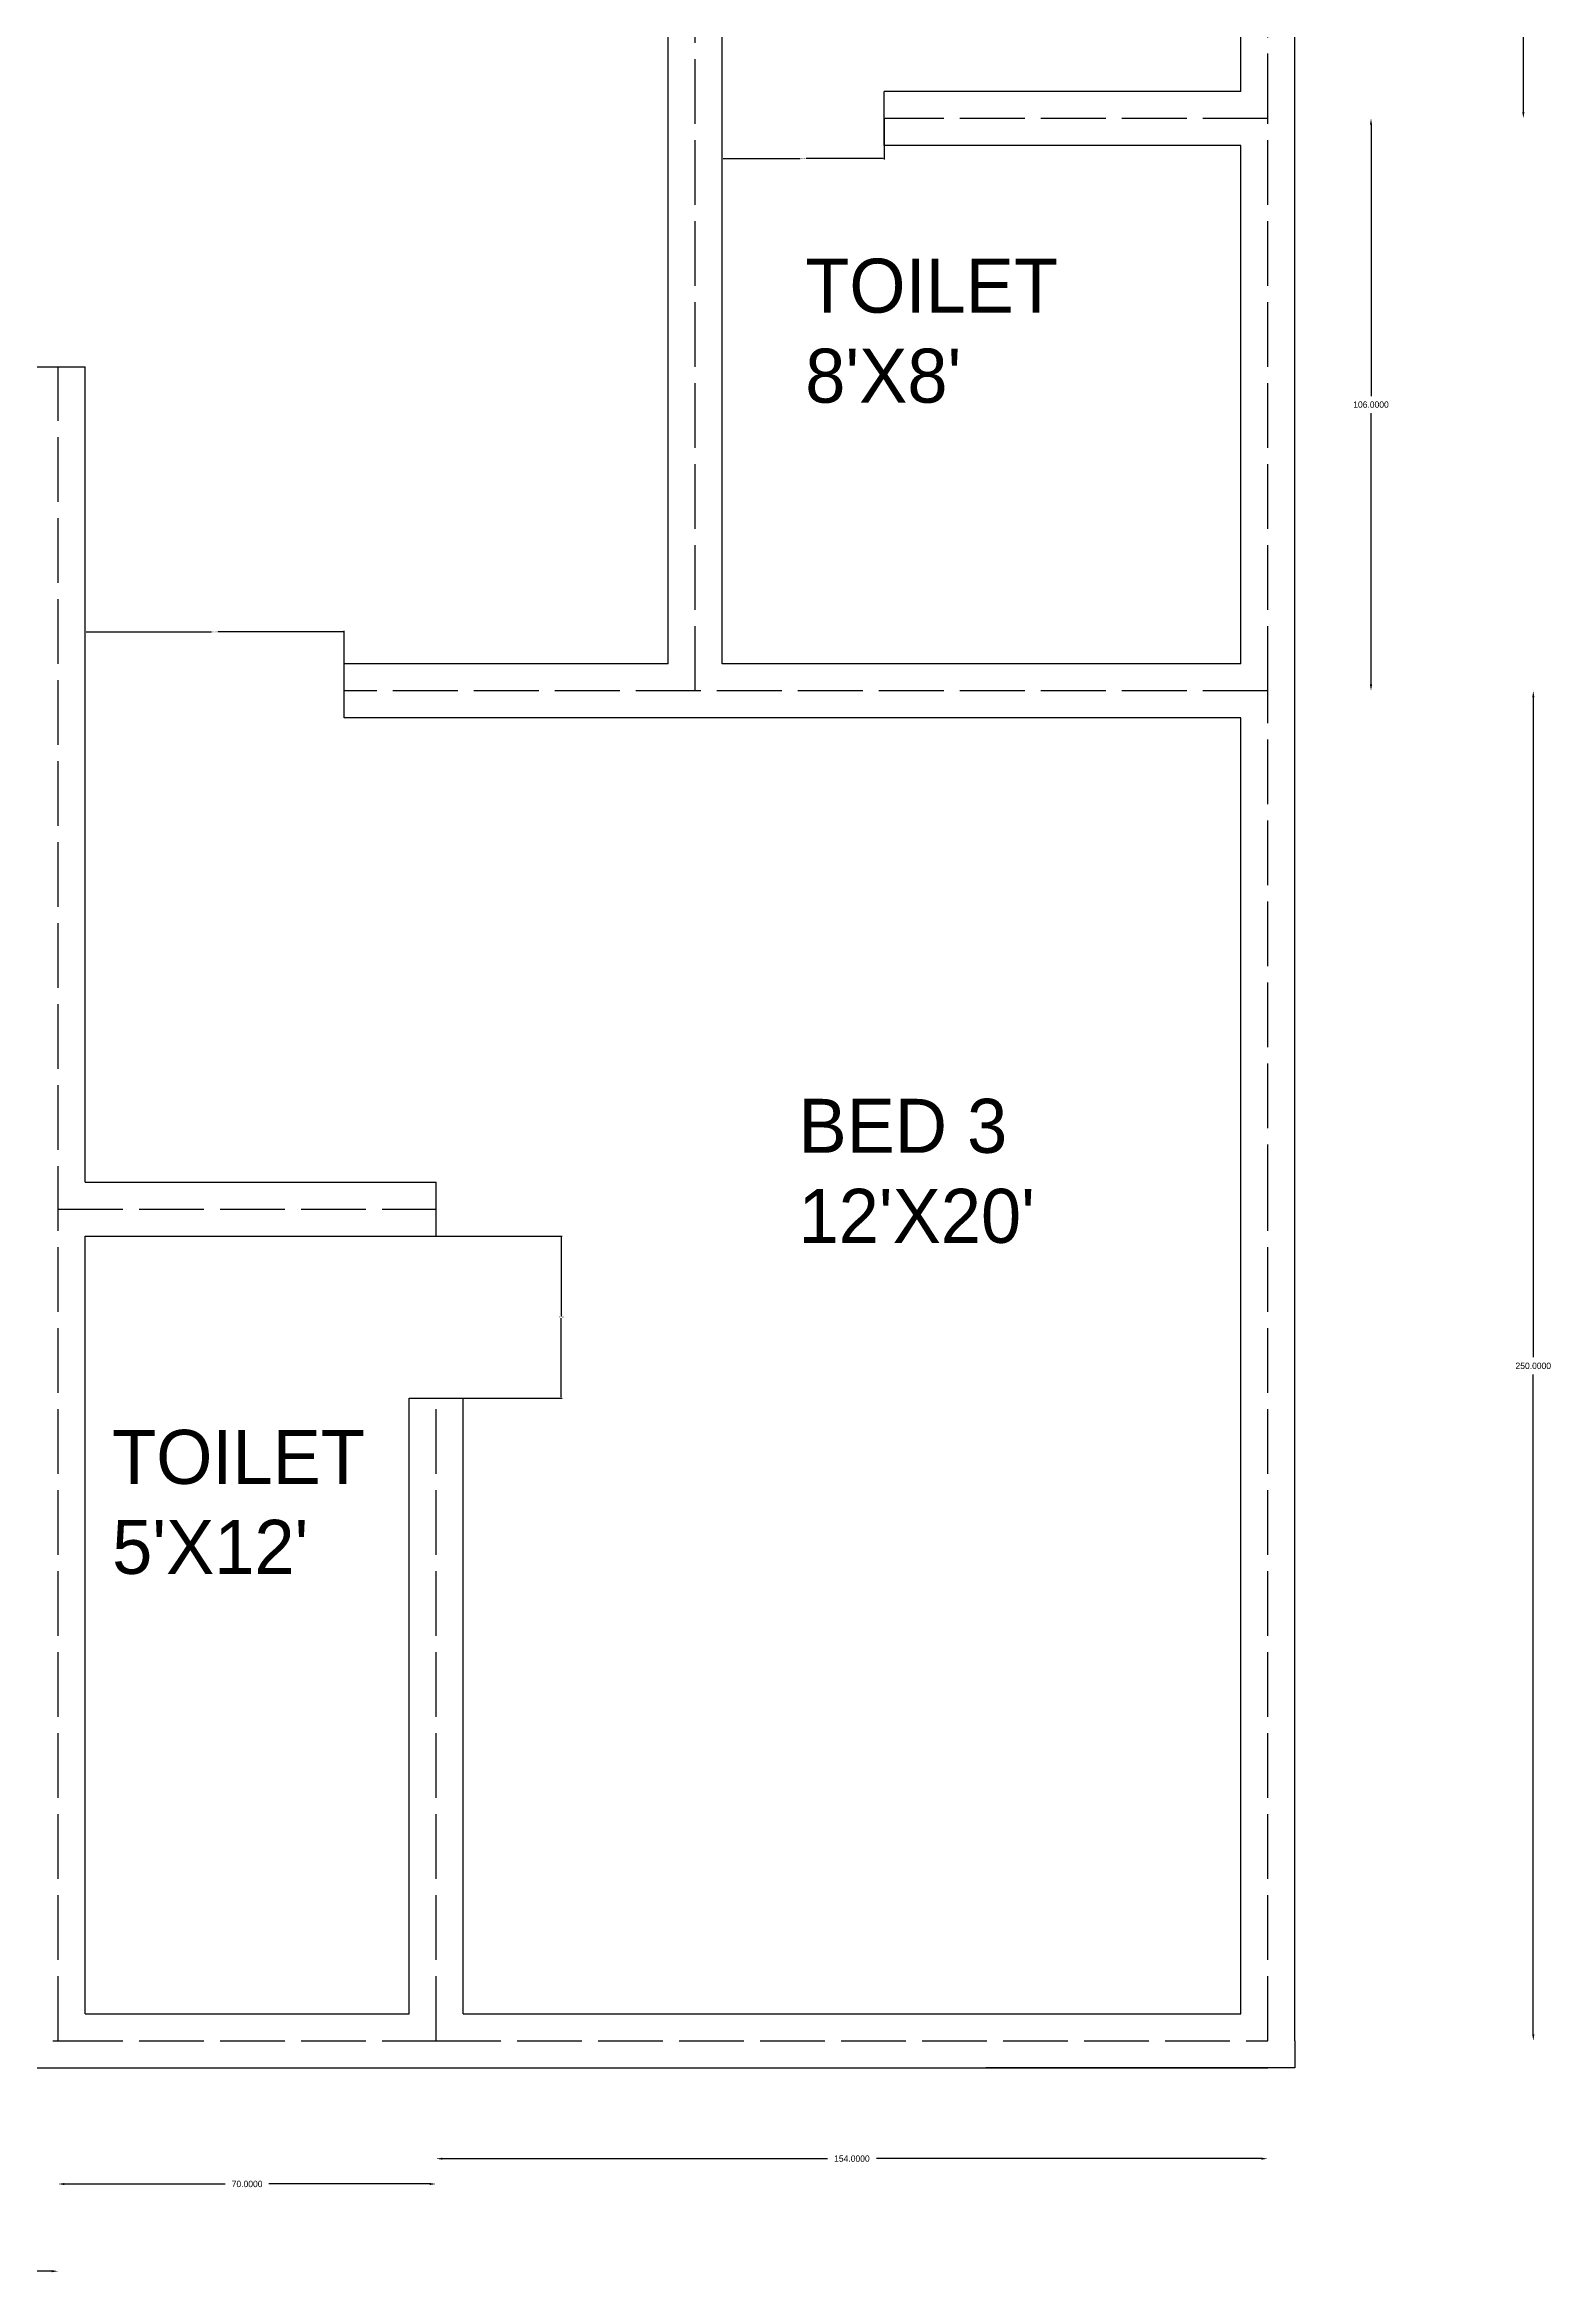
# Model space of a CAD drawing. Header units: inches. Extents: x 29 to 1457, y 10 to 838.
# Drawn here: x 331.5 to 610.5, y 9.6 to 422.7 of the extents above; entities that cross this region are included whole.
import ezdxf

# ---------------------------------------------------------------- set-up
doc = ezdxf.new("R2010")
doc.units = ezdxf.units.IN
doc.header["$MEASUREMENT"] = 0
doc.linetypes.add('ACAD_ISO02W100', pattern=[15, 12, -3])
doc.dimstyles.get("Standard").update_dxf_attribs({"dimtxt": 0.18, "dimasz": 0.18, "dimexe": 0.18, "dimexo": 0.0625, "dimgap": 0.09, "dimtad": 0, "dimtih": 1, "dimtoh": 1, "dimdec": 4, "dimzin": 0, "dimdsep": 46, "dimtxsty": 'Standard', "dimcen": 0.09, "dimadec": 0, "dimazin": 0, "dimtfac": 1, "dimtdec": 4, "dimtofl": 0, "dimtmove": 0, "dimatfit": 3, "dimfxl": 1, "dimtolj": 1, "dimtzin": 0, "dimarcsym": 0})

# ---------------------------------------------------------------- blocks, each defined once
blk = doc.blocks.new('*D8')
at = {"color": 0, "lineweight": -2}
for p, q in [((169.19, 10.34), (246.47, 10.34)), ((332.83, 10.34), (255.55, 10.34))]:
    blk.add_line(p, q, dxfattribs=at)
at = {"color": 0}
for points in [[(169.19, 10.54), (169.19, 10.14), (168.01, 10.34)], [(332.83, 10.54), (332.83, 10.14), (334.01, 10.34)]]:
    blk.add_solid(points, dxfattribs=at)
at = {"layer": 'Defpoints', "color": 0}
for p in [(168.01, 53), (334.01, 53), (334.01, 10.34)]:
    blk.add_point(p, dxfattribs=at)
at = {"color": 0, "insert": (251.01, 10.34), "char_height": 1.18, "attachment_point": 5}
blk.add_mtext('\\A1;166.0000', dxfattribs=at)
blk = doc.blocks.new('*D9')
at = {"color": 0, "lineweight": -2}
for p, q in [((335.19, 26.49), (364.97, 26.49)), ((402.83, 26.49), (373.06, 26.49))]:
    blk.add_line(p, q, dxfattribs=at)
at = {"color": 0}
for points in [[(335.19, 26.68), (335.19, 26.29), (334.01, 26.49)], [(402.83, 26.68), (402.83, 26.29), (404.01, 26.49)]]:
    blk.add_solid(points, dxfattribs=at)
at = {"layer": 'Defpoints', "color": 0}
for p in [(334.01, 53), (404.01, 53), (404.01, 26.49)]:
    blk.add_point(p, dxfattribs=at)
at = {"color": 0, "insert": (369.01, 26.49), "char_height": 1.18, "attachment_point": 5}
blk.add_mtext('\\A1;70.0000', dxfattribs=at)
blk = doc.blocks.new('*D10')
at = {"color": 0, "lineweight": -2}
for p, q in [((405.19, 31.18), (476.47, 31.18)), ((556.83, 31.18), (485.55, 31.18))]:
    blk.add_line(p, q, dxfattribs=at)
at = {"color": 0}
for points in [[(405.19, 31.37), (405.19, 30.98), (404.01, 31.18)], [(556.83, 31.37), (556.83, 30.98), (558.01, 31.18)]]:
    blk.add_solid(points, dxfattribs=at)
at = {"layer": 'Defpoints', "color": 0}
for p in [(404.01, 53), (558.01, 53), (558.01, 31.18)]:
    blk.add_point(p, dxfattribs=at)
at = {"color": 0, "insert": (481.01, 31.18), "char_height": 1.18, "attachment_point": 5}
blk.add_mtext('\\A1;154.0000', dxfattribs=at)
blk = doc.blocks.new('*D11')
at = {"color": 0, "lineweight": -2}
for p, q in [((607.19, 301.82), (607.19, 179.59)), ((607.19, 54.18), (607.19, 176.41))]:
    blk.add_line(p, q, dxfattribs=at)
at = {"color": 0}
for points in [[(607, 301.82), (607.39, 301.82), (607.19, 303)], [(607, 54.18), (607.39, 54.18), (607.19, 53)]]:
    blk.add_solid(points, dxfattribs=at)
at = {"layer": 'Defpoints', "color": 0}
for p in [(558.01, 303), (607.19, 303), (558.01, 53)]:
    blk.add_point(p, dxfattribs=at)
at = {"color": 0, "insert": (607.19, 178), "char_height": 1.18, "attachment_point": 5}
blk.add_mtext('\\A1;250.0000', dxfattribs=at)
blk = doc.blocks.new('*D12')
at = {"color": 0, "lineweight": -2}
for p, q in [((577.14, 407.82), (577.14, 357.59)), ((577.14, 304.18), (577.14, 354.41))]:
    blk.add_line(p, q, dxfattribs=at)
at = {"color": 0}
for points in [[(576.94, 407.82), (577.34, 407.82), (577.14, 409)], [(576.94, 304.18), (577.34, 304.18), (577.14, 303)]]:
    blk.add_solid(points, dxfattribs=at)
at = {"layer": 'Defpoints', "color": 0}
for p in [(558.01, 409), (577.14, 409), (558.01, 303)]:
    blk.add_point(p, dxfattribs=at)
at = {"color": 0, "insert": (577.14, 356), "char_height": 1.18, "attachment_point": 5}
blk.add_mtext('\\A1;106.0000', dxfattribs=at)
blk = doc.blocks.new('*D13')
at = {"color": 0, "lineweight": -2}
for p, q in [((605.35, 513.82), (605.35, 463.59)), ((605.35, 410.18), (605.35, 460.41))]:
    blk.add_line(p, q, dxfattribs=at)
at = {"color": 0}
for points in [[(605.16, 513.82), (605.55, 513.82), (605.35, 515)], [(605.16, 410.18), (605.55, 410.18), (605.35, 409)]]:
    blk.add_solid(points, dxfattribs=at)
at = {"layer": 'Defpoints', "color": 0}
for p in [(558.01, 515), (605.35, 515), (558.01, 409)]:
    blk.add_point(p, dxfattribs=at)
at = {"color": 0, "insert": (605.35, 462), "char_height": 1.18, "attachment_point": 5}
blk.add_mtext('\\A1;106.0000', dxfattribs=at)
blk = doc.blocks.new('*D19')
at = {"color": 0, "lineweight": -2}
for p, q in [((487.01, 408.94), (487.01, 401.42)), ((457.01, 385.06), (457.01, 401.78)), ((457.19, 401.6), (471.46, 401.6)), ((486.83, 401.6), (472.57, 401.6))]:
    blk.add_line(p, q, dxfattribs=at)
at = {"color": 0}
for points in [[(457.19, 401.63), (457.19, 401.57), (457.01, 401.6)], [(486.83, 401.63), (486.83, 401.57), (487.01, 401.6)]]:
    blk.add_solid(points, dxfattribs=at)
at = {"layer": 'Defpoints', "color": 0}
for p in [(487.01, 409), (457.01, 401.6), (457.01, 385)]:
    blk.add_point(p, dxfattribs=at)
at = {"color": 0, "insert": (472.01, 401.6), "char_height": 0.18, "attachment_point": 5}
blk.add_mtext('\\A1;30.0000', dxfattribs=at)
blk = doc.blocks.new('*D20')
at = {"color": 0, "lineweight": -2}
for p, q in [((339.01, 287.56), (339.01, 314.13)), ((387.01, 303.06), (387.01, 314.13)), ((339.19, 313.95), (362.44, 313.95)), ((386.83, 313.95), (363.58, 313.95))]:
    blk.add_line(p, q, dxfattribs=at)
at = {"color": 0}
for points in [[(339.19, 313.98), (339.19, 313.92), (339.01, 313.95)], [(386.83, 313.98), (386.83, 313.92), (387.01, 313.95)]]:
    blk.add_solid(points, dxfattribs=at)
at = {"layer": 'Defpoints', "color": 0}
for p in [(339.01, 313.95), (387.01, 303), (339.01, 287.5)]:
    blk.add_point(p, dxfattribs=at)
at = {"color": 0, "insert": (363.01, 313.95), "char_height": 0.18, "attachment_point": 5}
blk.add_mtext('\\A1;48.0000', dxfattribs=at)
blk = doc.blocks.new('*D21')
at = {"color": 0, "lineweight": -2}
for p, q in [((404.08, 202), (427.38, 202)), ((427.2, 201.82), (427.2, 187.18)), ((427.2, 172.18), (427.2, 186.82)), ((404.08, 172), (427.38, 172))]:
    blk.add_line(p, q, dxfattribs=at)
at = {"color": 0}
for points in [[(427.17, 201.82), (427.23, 201.82), (427.2, 202)], [(427.17, 172.18), (427.23, 172.18), (427.2, 172)]]:
    blk.add_solid(points, dxfattribs=at)
at = {"layer": 'Defpoints', "color": 0}
for p in [(404.01, 202), (427.2, 202), (404.01, 172)]:
    blk.add_point(p, dxfattribs=at)
at = {"color": 0, "insert": (427.2, 187), "char_height": 0.18, "attachment_point": 5}
blk.add_mtext('\\A1;30.0000', dxfattribs=at)

msp = doc.modelspace()

# ---------------------------------------------------------------- linework, layer by layer
at = {"color": 6, "linetype": 'ACAD_ISO02W100'}
for p, q in [((558.01375, 408.99976), (558.01375, 514.99976)), ((452.01375, 302.99976), (452.01375, 461.99976)), ((558.01375, 408.99976), (487.01375, 408.99976)), ((558.01375, 302.99976), (558.01375, 408.99976)), ((334.01375, 52.99976), (334.01375, 362.99976)), ((558.01375, 302.99976), (387.01375, 302.99976)), ((558.01375, 206.99976), (558.01375, 302.99976)), ((334.01375, 206.99976), (404.01375, 206.99976)), ((558.01375, 52.99976), (558.01375, 206.99976)), ((404.01375, 52.99976), (404.01375, 171.99976)), ((168.01375, 52.99976), (334.01375, 52.99976)), ((334.01375, 52.99976), (404.01375, 52.99976)), ((404.01375, 52.99976), (558.01375, 52.99976))]:
    msp.add_line(p, q, dxfattribs=at)
at = {"color": 6}
for p, q in [((563.01375, 408.99976), (563.01375, 514.99976)), ((553.01375, 413.99976), (553.01375, 509.99976)), ((447.01375, 307.99976), (447.01375, 461.99976)), ((457.01375, 307.99976), (457.01375, 461.99976)), ((553.01375, 413.99976), (487.01375, 413.99976)), ((487.01375, 403.99976), (487.01375, 413.99976)), ((563.01375, 302.99976), (563.01375, 408.99976)), ((553.01375, 403.99976), (487.01375, 403.99976)), ((553.01375, 307.99976), (553.01375, 403.99976)), ((329.01375, 362.99976), (339.01375, 362.99976)), ((339.01375, 211.99976), (339.01375, 362.99976)), ((447.01375, 307.99976), (387.01375, 307.99976)), ((387.01375, 297.99976), (387.01375, 307.99976)), ((553.01375, 307.99976), (457.01375, 307.99976)), ((563.01375, 206.99976), (563.01375, 302.99976)), ((553.01375, 297.99976), (387.01375, 297.99976)), ((553.01375, 206.99976), (553.01375, 297.99976)), ((339.01375, 211.99976), (404.01375, 211.99976)), ((404.01375, 201.99976), (404.01375, 211.99976)), ((553.01375, 57.99976), (553.01375, 206.99976)), ((563.01375, 52.99976), (563.01375, 206.99976)), ((339.01375, 57.99976), (339.01375, 201.99976)), ((339.01375, 201.99976), (404.01375, 201.99976)), ((399.01375, 57.99976), (399.01375, 171.99976)), ((399.01375, 171.99976), (409.01375, 171.99976)), ((409.01375, 57.99976), (409.01375, 171.99976)), ((339.01375, 57.99976), (399.01375, 57.99976)), ((409.01375, 57.99976), (553.01375, 57.99976)), ((563.01375, 52.99976), (563.01375, 48.03115)), ((168.01375, 47.99976), (334.01375, 47.99976)), ((334.01375, 47.99976), (404.01375, 47.99976)), ((404.01375, 47.99976), (558.01375, 47.99976)), ((558.01375, 47.99976), (505.82928, 47.99976)), ((563.01375, 48.03115), (558.01375, 47.99976))]:
    msp.add_line(p, q, dxfattribs=at)

# ---------------------------------------------------------------- texts
at = {"color": 6, "char_height": 10, "attachment_point": 1}
for s, insert, width in [("TOILET^J8'X8'", (472.3688, 383.03653), 70.6904055), ("BED 3^J12'X20'", (471.12849, 227.44636), 74.5462462), ("TOILET^J5'X12'", (344.01688, 166.13988), 54.9968757)]:
    msp.add_mtext(s, dxfattribs=dict(at, insert=insert, width=width))

# ---------------------------------------------------------------- dimensions: what is measured, and where the dimension line sits
at = {"color": 6}
for base, p1, p2, picture, middle in [((605.35348, 514.99976), (558.01375, 408.99976), (558.01375, 514.99976), '*D13', (605.35348, 461.99976)), ((577.1392, 408.99976), (558.01375, 302.99976), (558.01375, 408.99976), '*D12', (577.1392, 355.99976)), ((607.1924, 302.99976), (558.01375, 52.99976), (558.01375, 302.99976), '*D11', (607.1924, 177.99976))]:
    dim = msp.add_linear_dim(base=base, p1=p1, p2=p2, angle=90, dimstyle='Standard', override={"dimtxt": 1.18, "dimasz": 1.18, "dimgap": 1, "dimse1": 1, "dimse2": 1}, dxfattribs=at)
    dim.commit()
    dim.dimension.update_dxf_attribs({"geometry": picture, "text_midpoint": middle})
for base, p1, p2, picture, middle in [((457.01375, 401.60243), (487.01375, 408.99976), (457.01375, 384.99976), '*D19', (472.01375, 401.60243)), ((339.01375, 313.95048), (387.01375, 302.99976), (339.01375, 287.49976), '*D20', (363.01375, 313.95048))]:
    dim = msp.add_linear_dim(base=base, p1=p1, p2=p2, dimstyle='Standard', dxfattribs=at)
    dim.commit()
    dim.dimension.update_dxf_attribs({"geometry": picture, "text_midpoint": middle})
dim = msp.add_linear_dim(base=(427.20247, 201.99976), p1=(404.01375, 171.99976), p2=(404.01375, 201.99976), angle=90, dimstyle='Standard', dxfattribs=at)
dim.commit()
dim.dimension.update_dxf_attribs({"geometry": '*D21', "text_midpoint": (427.20247, 186.99976)})
for base, p1, p2, picture, middle in [((334.01375, 10.33943), (168.01375, 52.99976), (334.01375, 52.99976), '*D8', (251.01375, 10.33943)), ((404.01375, 26.48709), (334.01375, 52.99976), (404.01375, 52.99976), '*D9', (369.01375, 26.48709)), ((558.01375, 31.17513), (404.01375, 52.99976), (558.01375, 52.99976), '*D10', (481.01375, 31.17513))]:
    dim = msp.add_linear_dim(base=base, p1=p1, p2=p2, dimstyle='Standard', override={"dimtxt": 1.18, "dimasz": 1.18, "dimgap": 1, "dimse1": 1, "dimse2": 1}, dxfattribs=at)
    dim.commit()
    dim.dimension.update_dxf_attribs({"geometry": picture, "text_midpoint": middle})

doc.saveas('drawing.dxf')
